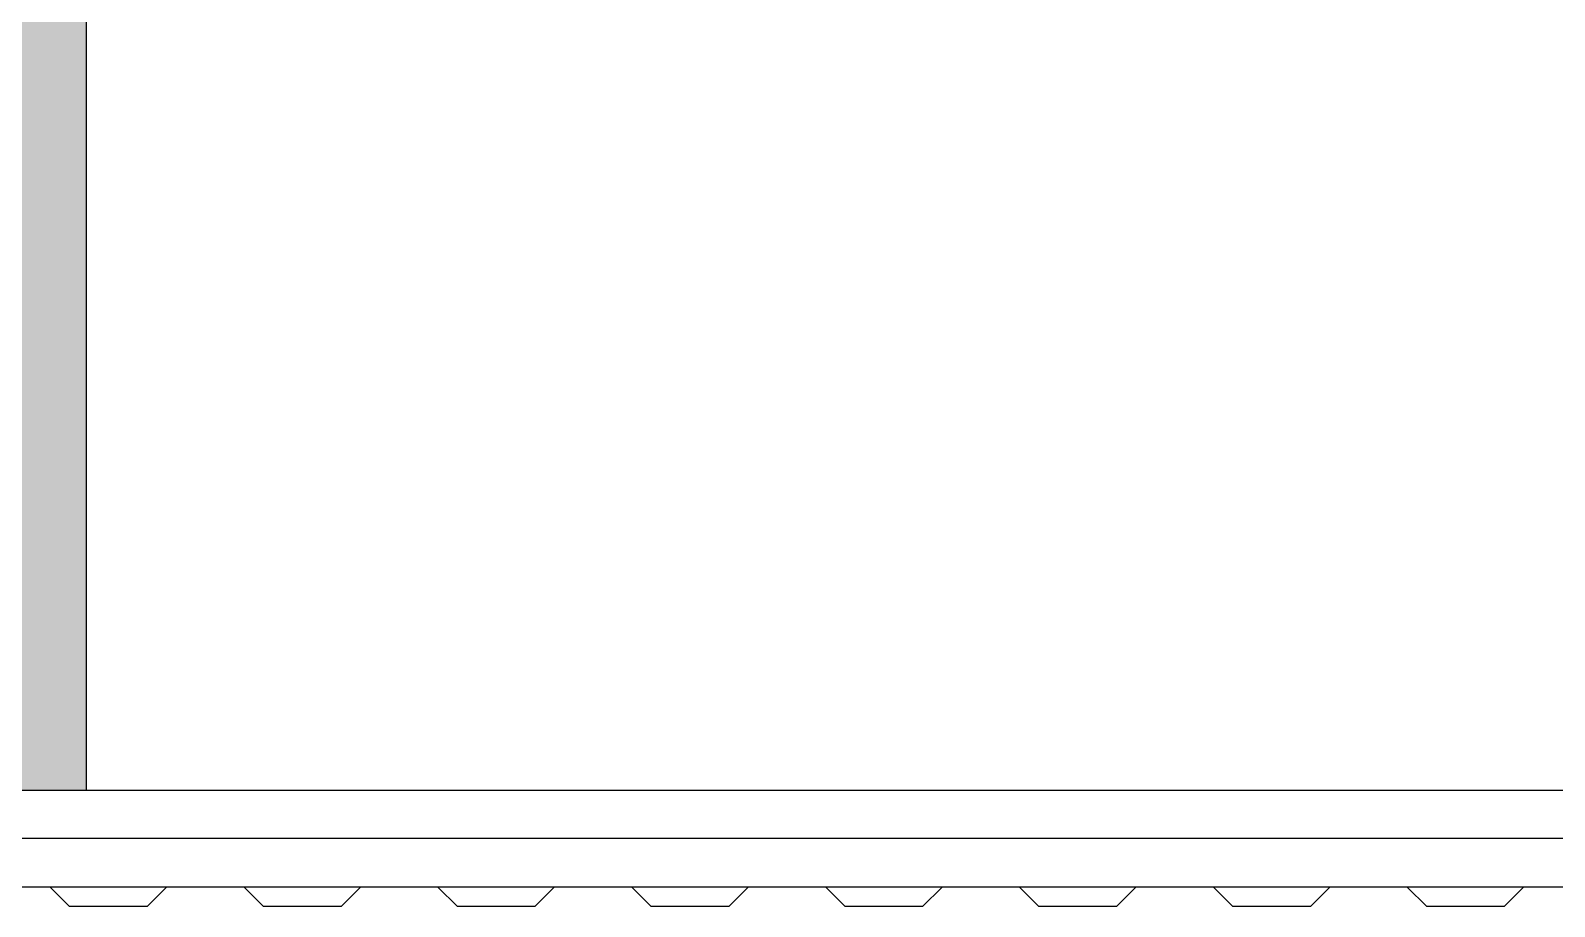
# Model space of a CAD drawing. Header units: centimetres. Extents: x 28733 to 98303, y -2883 to 8555.
# Drawn here: x 91342.6 to 91499.8, y 1506.6 to 1596.9 of the extents above; entities that cross this region are included whole.
import ezdxf

# ---------------------------------------------------------------- set-up
doc = ezdxf.new("R2010")
doc.units = ezdxf.units.CM
doc.header["$LTSCALE"] = 100
for name, color, linetype in [('A-ELEV-03', 251, 'Continuous'), ('A-WALL', 134, 'Continuous'), ('A-WALL-HTCH', 8, 'Continuous'), ('A-WALL-INSL', 249, 'Continuous'), ('A-WALL-SNWPNL', 200, 'Continuous'), ('A-WALL-STEL', 202, 'Continuous')]:
    doc.layers.add(name, color=color, linetype=linetype)
doc.linetypes.add('BATTING', pattern='A,0.00254,-2.54,[134,ltypeshp.shx,S=2.54,R=0,X=-2.54,Y=0],-5.08,[134,ltypeshp.shx,S=2.54,R=180,X=2.54,Y=0],-2.54', length=10.16254)

# ---------------------------------------------------------------- blocks, each defined once
blk = doc.blocks.new('*U61')
at = {"layer": 'A-WALL-SNWPNL'}
blk.add_lwpolyline([(50, 1), (42, 1), (40, -1), (32, -1), (30, 1), (22, 1), (20, -1), (12, -1), (10, 1), (2, 1), (0, -1), (-8, -1), (-10, 1), (-18, 1), (-20, -1), (-28, -1), (-30, 1), (-38, 1), (-40, -1), (-48, -1), (-50, 1)], dxfattribs=at)
blk = doc.blocks.new('*U62')
at = {"layer": 'A-WALL-STEL', "color": 0, "linetype": 'ByBlock', "lineweight": -2, "transparency": 16777216}
for p in [(0, 0), (100, 0), (200, 0)]:
    blk.add_blockref('*U61', p, dxfattribs=at)

msp = doc.modelspace()

# ---------------------------------------------------------------- hatches: boundary and pattern name
at = {"layer": 'A-WALL-HTCH'}
h = msp.add_hatch(dxfattribs=at)
h.set_pattern_fill('DASH', color=256)
h.set_pattern_definition([(0, (74805.6698, 54361.057), (3.175, 3.175), [3.175, -3.175])])
h.paths.add_polyline_path([(91438.36, 2988.62), (91333.36, 2988.62), (91333.36, 1518.59), (91348.36, 1518.59), (91348.36, 2973.62), (91438.36, 2973.62)])

# ---------------------------------------------------------------- linework, layer by layer
at = {"layer": 'A-ELEV-03'}
msp.add_lwpolyline([(91637.36, 1508.59), (91284.61, 1508.59), (91284.61, 1518.59)], dxfattribs=at)
at = {"layer": 'A-WALL'}
msp.add_lwpolyline([(91348.36, 1518.59), (91348.36, 2973.62), (91438.36, 2973.62)], dxfattribs=at)
at = {"layer": 'A-WALL-INSL', "linetype": 'BATTING', "ltscale": 0.005}
msp.add_line((91637.36, 1513.59), (91134.36, 1513.59), dxfattribs=at)
at = {"layer": 'A-WALL-SNWPNL'}
msp.add_line((91134.36, 1518.59), (91637.36, 1518.59), dxfattribs=at)

# ---------------------------------------------------------------- block references
at = {"layer": 'A-WALL-STEL'}
msp.add_blockref('*U62', (91334.61, 1507.59), dxfattribs=at)

doc.saveas('drawing.dxf')
